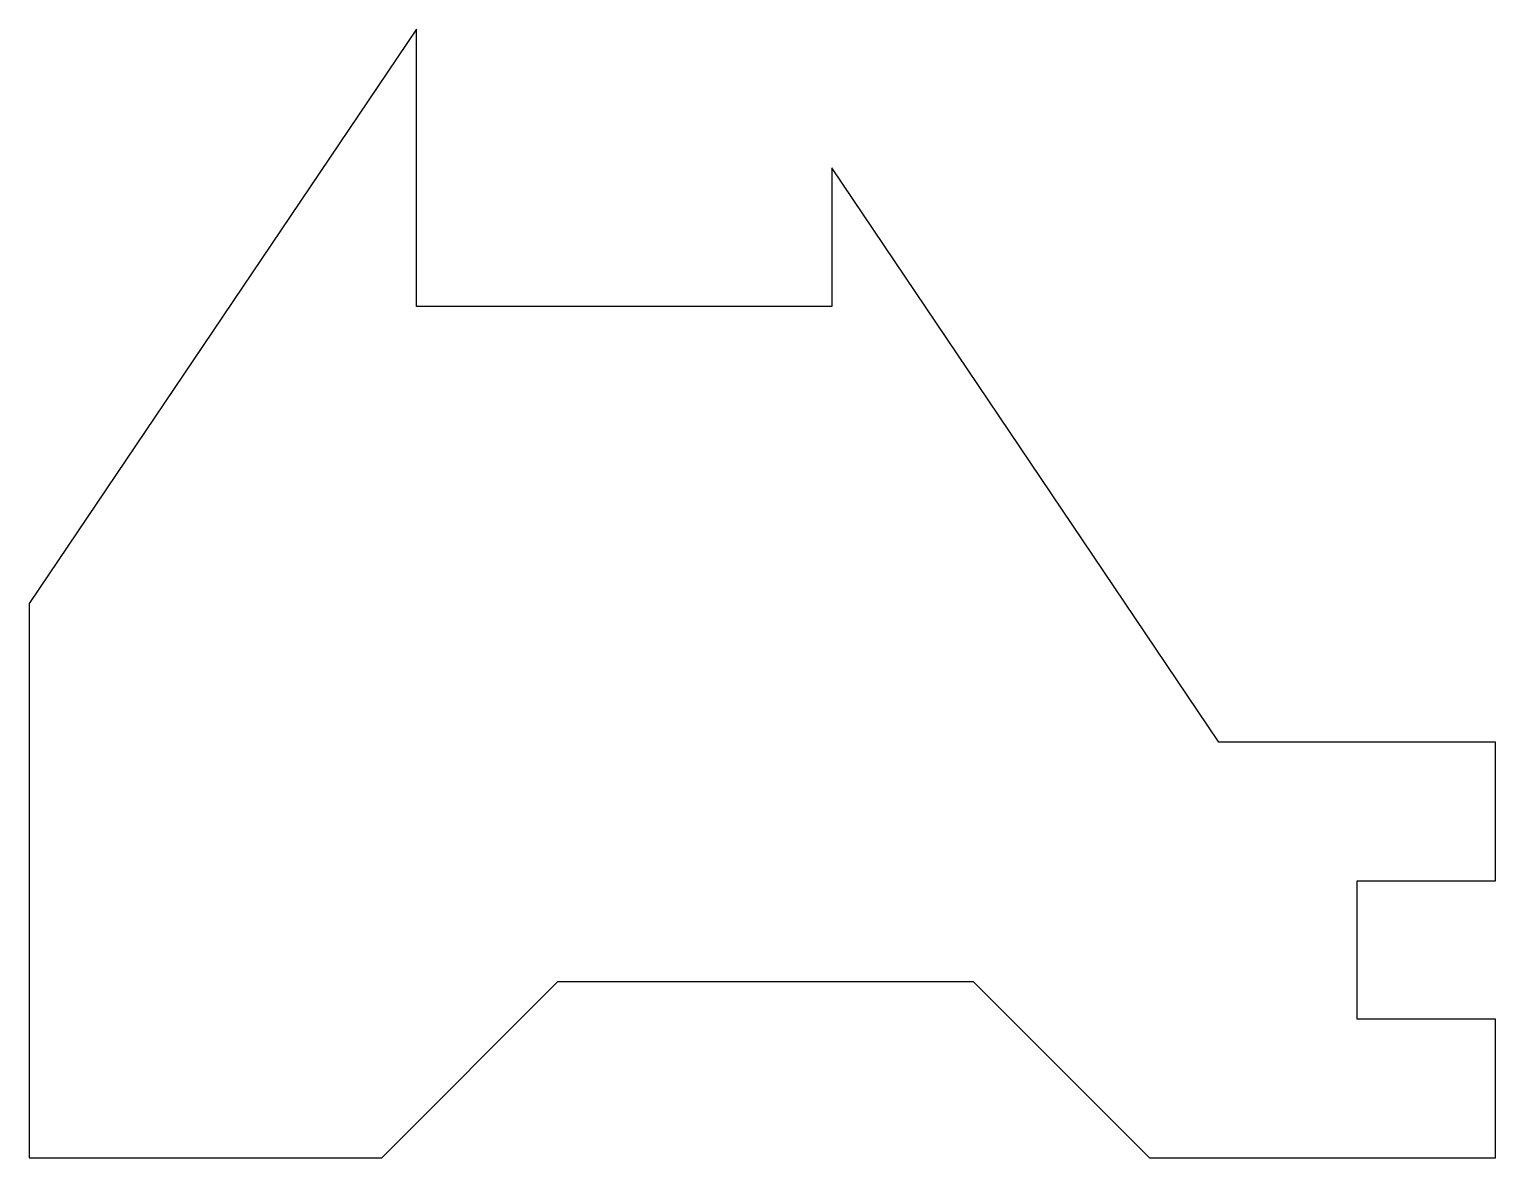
# Model space of a CAD drawing. Header units: inches. Extents: x 1081 to 2140, y 651 to 1465.
import ezdxf

# ---------------------------------------------------------------- set-up
doc = ezdxf.new("R2010")
doc.units = ezdxf.units.IN
doc.header["$MEASUREMENT"] = 0

msp = doc.modelspace()

# ---------------------------------------------------------------- linework, layer by layer
msp.add_lwpolyline([(2140.4, 850.9), (2140.4, 950.9), (1940.4, 950.9), (1660.8, 1365.5), (1660.8, 1265.5), (1360.8, 1265.5), (1360.8, 1465.5), (1081.2, 1050.9), (1081.2, 650.9), (1335.9, 650.9), (1463.1, 778.2), (1763.1, 778.2), (1890.4, 650.9), (2140.4, 650.9), (2140.4, 750.9), (2040.4, 750.9), (2040.4, 850.9)], close=True)

doc.saveas('drawing.dxf')
